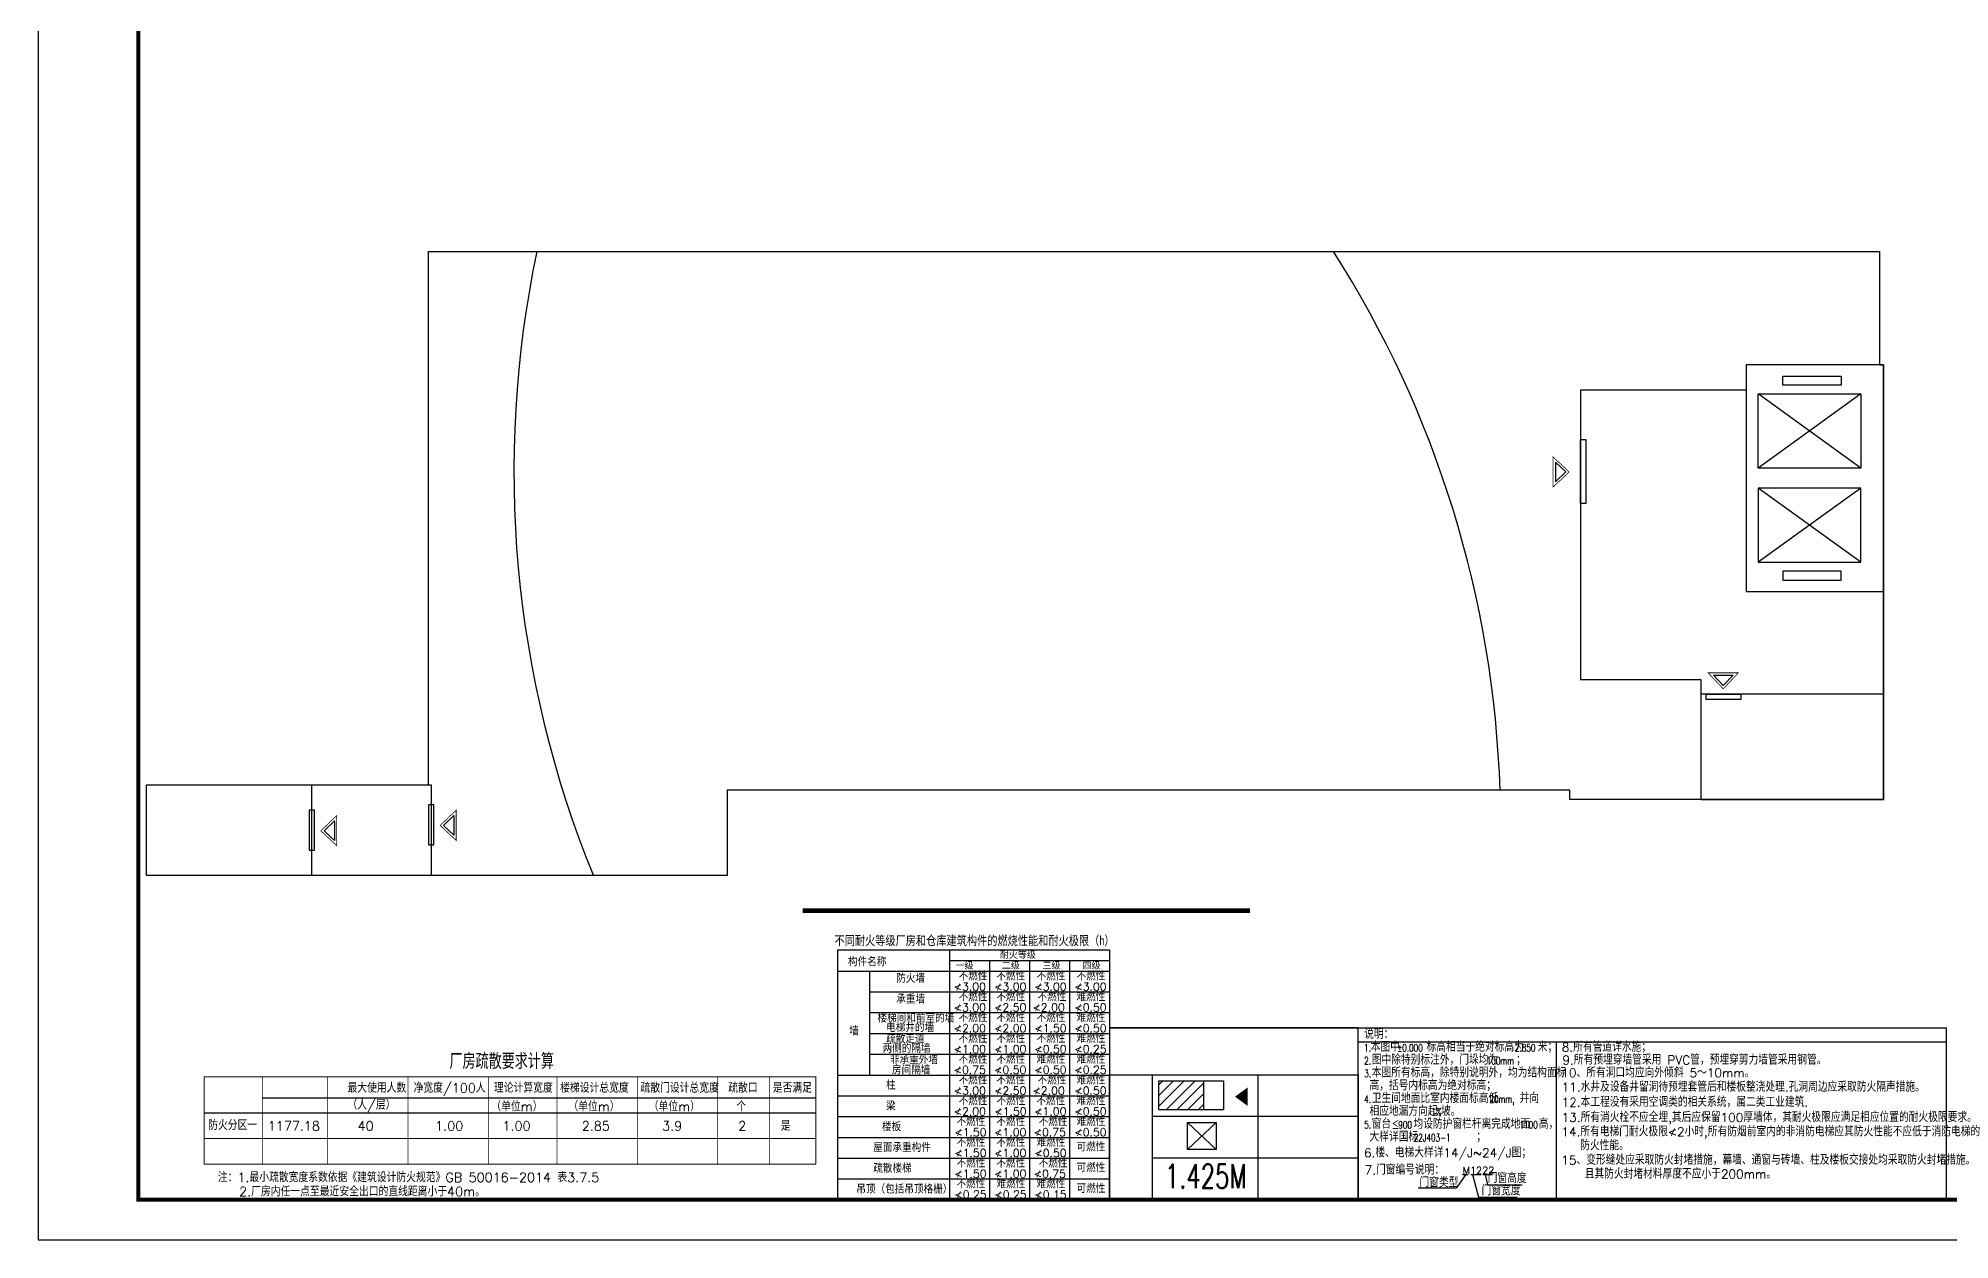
# Model space of a CAD drawing. Extents: x 6843040 to 15500510, y -6507076 to -4940511.
# Drawn here: x 7825557 to 7897235, y -5601023 to -5555980 of the extents above; entities that cross this region are included whole.
import ezdxf

# ---------------------------------------------------------------- set-up
doc = ezdxf.new("R2010")
doc.units = 0
doc.header["$LTSCALE"] = 1000
doc.header["$MEASUREMENT"] = 0
for name, color, linetype in [('DIM_SYMB', 3, 'Continuous'), ('EVTR', 2, 'Continuous'), ('GJ', 1, 'Continuous'), ('PUB_TEXT', 7, 'Continuous'), ('PUB_TITLE', 4, 'Continuous'), ('TEXT', 7, 'Continuous'), ('WINDOW', 4, 'Continuous'), ('防火分区线', 2, 'Continuous')]:
    doc.layers.add(name, color=color, linetype=linetype)
doc.styles.add('-宋体', font='', dxfattribs={"width": 0.8})
doc.styles.add('_HZTXT', font='SIMPLEX', dxfattribs={"width": 0.9, "bigfont": 'HZTXT'})
doc.styles.add('_TCH_DIM', font='SIMPLEX', dxfattribs={"bigfont": 'GBCBIG'})
doc.styles.add('DIM_FONT', font='SIMPLEX', dxfattribs={"width": 0.7, "bigfont": 'GBCBIG'})
doc.styles.add('宋体', font='')
doc.styles.get('-宋体').set_extended_font_data('SimSun')
doc.styles.get('宋体').set_extended_font_data('SimSun')

# ---------------------------------------------------------------- blocks, each defined once
blk = doc.blocks.new('A$C49B61945')
at = {"const_width": 0.1}
blk.add_lwpolyline([(2.19, 2.13), (0.05, 4.15), (0.05, 0.12)], close=True, dxfattribs=at)
blk.add_lwpolyline([(0.35, 0.81), (1.75, 2.13), (0.35, 3.45)], close=True)
blk = doc.blocks.new('防护构件')
at = {"layer": 'GJ', "color": 7}
for points in [[(1526251, -532146), (1526251, -541519)], [(1526251, -532146), (1536445, -532146)], [(1530444, -532146), (1530444, -541519)], [(1530444, -532546), (1536445, -532546)], [(1531944, -532546), (1531944, -541519)], [(1533444, -532546), (1533444, -541519)], [(1534945, -532546), (1534945, -541519)], [(1536445, -532146), (1536445, -541519)], [(1526251, -532946), (1536445, -532946)], [(1527444, -532946), (1527444, -536843)], [(1527444, -533725), (1536445, -533725)], [(1527444, -534505), (1536445, -534505)], [(1527444, -535284), (1536445, -535284)], [(1527444, -536063), (1536445, -536063)], [(1526251, -536843), (1536445, -536843)], [(1527444, -536843), (1536445, -536843)], [(1526251, -537622), (1536445, -537622)], [(1526251, -538401), (1536445, -538401)], [(1526251, -538401), (1536445, -538401)], [(1526251, -538401), (1536445, -538401)], [(1526251, -539181), (1536445, -539181)], [(1526251, -539960), (1536445, -539960)], [(1526251, -539960), (1536445, -539960)], [(1526251, -539960), (1536445, -539960)], [(1526251, -540739), (1536445, -540739)], [(1526251, -541519), (1536445, -541519)]]:
    blk.add_lwpolyline(points, dxfattribs=at)
at = {"layer": 'TEXT', "color": 7, "style": '宋体', "width": 0.8}
blk.add_text('不同耐火等级厂房和仓库建筑构件的燃烧性能和耐火极限（h）', height=350, dxfattribs=at).set_placement((1526136, -531974))
at = {"layer": 'TEXT', "color": 7}
for s, height, style, p in [('构件名称', 300, '_HZTXT', (1526643, -532761)), ('耐火等级', 250, '_HZTXT', (1532337, -532482)), ('防火墙', 300, '_HZTXT', (1528453, -533382)), ('一级', 250, '_HZTXT', (1530674, -532882)), ('不燃性', 300, '_HZTXT', (1530792, -533297)), ('不燃性', 300, '_HZTXT', (1532206, -533297)), ('二级', 250, '_HZTXT', (1532413, -532882)), ('不燃性', 300, '_HZTXT', (1533713, -533297)), ('三级', 250, '_HZTXT', (1533938, -532882)), ('不燃性', 300, '_HZTXT', (1535213, -533297)), ('四级', 250, '_HZTXT', (1535438, -532882)), ('承重墙', 300, '_HZTXT', (1528453, -534161)), ('≮3.00', 300, '_TCH_DIM', (1530607, -533681)), ('不燃性', 300, '_HZTXT', (1530792, -534076)), ('≮3.00', 300, '_TCH_DIM', (1532125, -533681)), ('不燃性', 300, '_HZTXT', (1532206, -534076)), ('≮3.00', 300, '_TCH_DIM', (1533633, -533681)), ('不燃性', 300, '_HZTXT', (1533752, -534076)), ('≮3.00', 300, '_TCH_DIM', (1535133, -533681)), ('难燃性', 300, '_HZTXT', (1535213, -534076)), ('楼梯间和前室的墙', 300, '_HZTXT', (1527750, -534872)), ('≮3.00', 300, '_HZTXT', (1530607, -534460)), ('不燃性', 300, '_HZTXT', (1530792, -534856)), ('≮2.50', 300, '_HZTXT', (1532125, -534460)), ('不燃性', 300, '_HZTXT', (1532206, -534856)), ('≮2.00', 300, '_HZTXT', (1533563, -534460)), ('不燃性', 300, '_HZTXT', (1533713, -534856)), ('≮0.50', 300, '_TCH_DIM', (1535133, -534460)), ('难燃性', 300, '_HZTXT', (1535213, -534856)), ('墙', 300, '_HZTXT', (1526692, -535354)), ('疏散走道', 300, '_HZTXT', (1528074, -535651)), ('电梯井的墙', 300, '_HZTXT', (1528074, -535227)), ('≮2.00', 300, '_TCH_DIM', (1530607, -535240)), ('不燃性', 300, '_HZTXT', (1530792, -535635)), ('≮2.00', 300, '_TCH_DIM', (1532125, -535240)), ('不燃性', 300, '_HZTXT', (1532206, -535635)), ('≮1.50', 300, '_TCH_DIM', (1533633, -535240)), ('不燃性', 300, '_HZTXT', (1533713, -535635)), ('≮0.50', 300, '_TCH_DIM', (1535133, -535240)), ('难燃性', 300, '_HZTXT', (1535213, -535635)), ('两侧的隔墙', 300, '_HZTXT', (1527939, -536007)), ('非承重外墙', 300, '_HZTXT', (1528218, -536431)), ('≮1.00', 300, '_TCH_DIM', (1530607, -536019)), ('不燃性', 300, '_HZTXT', (1530792, -536414)), ('≮1.00', 300, '_TCH_DIM', (1532125, -536019)), ('不燃性', 300, '_HZTXT', (1532206, -536414)), ('≮0.50', 300, '_TCH_DIM', (1533633, -536019)), ('难燃性', 300, '_HZTXT', (1533713, -536414)), ('≮0.25', 300, '_TCH_DIM', (1535133, -536019)), ('难燃性', 300, '_HZTXT', (1535213, -536414)), ('房间隔墙', 300, '_HZTXT', (1528293, -536815)), ('≮0.75', 300, '_TCH_DIM', (1530607, -536798)), ('不燃性', 300, '_HZTXT', (1530792, -537194)), ('≮0.50', 300, '_TCH_DIM', (1532125, -536798)), ('不燃性', 300, '_HZTXT', (1532206, -537194)), ('≮0.50', 300, '_TCH_DIM', (1533633, -536798)), ('不燃性', 300, '_HZTXT', (1533752, -537194)), ('≮0.25', 300, '_TCH_DIM', (1535133, -536798)), ('难燃性', 300, '_HZTXT', (1535213, -537194)), ('柱', 300, '_HZTXT', (1528069, -537385)), ('≮3.00', 300, '_TCH_DIM', (1530607, -537578)), ('≮2.50', 300, '_HZTXT', (1532125, -537578)), ('≮2.00', 300, '_HZTXT', (1533563, -537578)), ('≮0.50', 300, '_TCH_DIM', (1535133, -537578)), ('梁', 300, '_HZTXT', (1528069, -538164)), ('≮2.00', 300, '_TCH_DIM', (1530607, -538357)), ('不燃性', 300, '_HZTXT', (1530792, -537973)), ('≮1.50', 300, '_TCH_DIM', (1532133, -538357)), ('不燃性', 300, '_HZTXT', (1532213, -537973)), ('≮1.00', 300, '_TCH_DIM', (1533626, -538357)), ('不燃性', 300, '_HZTXT', (1533706, -537973)), ('≮0.50', 300, '_TCH_DIM', (1535133, -538357)), ('难燃性', 300, '_HZTXT', (1535213, -537973)), ('楼板', 300, '_HZTXT', (1527918, -538944)), ('≮1.50', 300, '_TCH_DIM', (1530633, -539136)), ('不燃性', 300, '_HZTXT', (1530713, -538752)), ('≮1.00', 300, '_TCH_DIM', (1532125, -539136)), ('不燃性', 300, '_HZTXT', (1532206, -538752)), ('≮0.75', 300, '_TCH_DIM', (1533607, -539136)), ('不燃性', 300, '_HZTXT', (1533792, -538752)), ('≮0.50', 300, '_TCH_DIM', (1535133, -539136)), ('难燃性', 300, '_HZTXT', (1535213, -538752)), ('屋面承重构件', 300, '_HZTXT', (1527590, -539723)), ('≮1.50', 300, '_TCH_DIM', (1530633, -539916)), ('不燃性', 300, '_HZTXT', (1530713, -539532)), ('≮1.00', 300, '_TCH_DIM', (1532125, -539916)), ('不燃性', 300, '_HZTXT', (1532206, -539532)), ('≮0.50', 300, '_TCH_DIM', (1533633, -539916)), ('难燃性', 300, '_HZTXT', (1533713, -539532)), ('可燃性', 300, '_HZTXT', (1535213, -539702)), ('疏散楼梯', 300, '_HZTXT', (1527590, -540502)), ('≮1.50', 300, '_TCH_DIM', (1530633, -540695)), ('不燃性', 300, '_HZTXT', (1530713, -540311)), ('≮1.00', 300, '_TCH_DIM', (1532125, -540695)), ('不燃性', 300, '_HZTXT', (1532206, -540311)), ('≮0.75', 300, '_TCH_DIM', (1533607, -540695)), ('不燃性', 300, '_HZTXT', (1533792, -540311)), ('可燃性', 300, '_HZTXT', (1535213, -540481)), ('吊顶（包括吊顶格栅）', 300, '_HZTXT', (1526956, -541282)), ('不燃性', 300, '_HZTXT', (1530713, -541090)), ('难燃性', 300, '_HZTXT', (1532213, -541090)), ('难燃性', 300, '_HZTXT', (1533713, -541090)), ('可燃性', 300, '_HZTXT', (1535213, -541261)), ('≮0.25', 300, '_TCH_DIM', (1530633, -541474)), ('≮0.25', 300, '_TCH_DIM', (1532133, -541474)), ('≮0.15', 300, '_TCH_DIM', (1533633, -541474))]:
    blk.add_text(s, height=height, dxfattribs=dict(at, style=style)).set_placement(p)
blk = doc.blocks.new('298889')
h = blk.add_hatch()
h.set_pattern_fill('ANSI31', color=8, scale=200, style=0)
h.set_pattern_definition([(45, (205213.04, 6224.37), (-224.5064, 224.5064), [])])
h.paths.add_polyline_path([(175842, 366488), (173981, 366488), (173981, 365276), (175842, 365276)])
for p, q in [((173706, 366739), (173706, 361544)), ((178111, 366739), (178111, 361544)), ((173706, 365008), (182306, 365008)), ((173706, 363276), (182306, 363276))]:
    blk.add_line(p, q)
at = {"color": 8}
blk.add_line((174452, 363276), (182306, 363276), dxfattribs=at)
blk.add_lwpolyline([(171915, 368702), (182306, 368702)])
for points in [[(171915, 366739), (182306, 366739), (182306, 368702), (171915, 368702)], [(171915, 366739), (182306, 366739), (182306, 361544), (171915, 361544)]]:
    blk.add_lwpolyline(points, close=True)
at = {"layer": '防火分区线'}
for p, q in [((175842, 366488), (175842, 365276)), ((176374, 364743), (175173, 363619)), ((175173, 364743), (176374, 363619))]:
    blk.add_line(p, q, dxfattribs=at)
for points in [[(173981, 366488), (176682, 366488), (176682, 365276), (173981, 365276)], [(175173, 364743), (176374, 364743), (176374, 363619), (175173, 363619)]]:
    blk.add_lwpolyline(points, close=True, dxfattribs=at)
blk.add_lwpolyline([(177161, 365823, 0, 768, 0), (177689, 365823, 768, 768, 0)], format="xyseb", dxfattribs=at)
at = {"layer": 'PUB_TEXT', "style": 'DIM_FONT', "width": 0.7}
blk.add_text('1.425M', height=1000, dxfattribs=at).set_placement((174230, 362003))
blk = doc.blocks.new('rerer')
at = {"layer": 'PUB_TEXT'}
for p, q in [((13575884, 1331048), (13574470, 1331048)), ((13576247, 1331561), (13575884, 1331048)), ((13576122, 1331561), (13576334, 1331561)), ((13576431, 1331561), (13576820, 1331561)), ((13576503, 1331561), (13576726, 1330721)), ((13576885, 1331561), (13577233, 1331561)), ((13576967, 1331561), (13577064, 1331179)), ((13577064, 1331179), (13578357, 1331179)), ((13576726, 1330721), (13578166, 1330721))]:
    blk.add_line(p, q, dxfattribs=at)
at = {"layer": 'WINDOW'}
for p, q in [((13572233, 1330640), (13572233, 1337035)), ((13572233, 1337035), (13594180, 1337035)), ((13594180, 1330640), (13594180, 1337035)), ((13572233, 1336507), (13594180, 1336507)), ((13579614, 1336507), (13579614, 1330640)), ((13594180, 1330640), (13572233, 1330640))]:
    blk.add_line(p, q, dxfattribs=at)
at = {"layer": 'PUB_TEXT', "style": '_HZTXT'}
for s, height, p in [('说明：', 330, (13572456, 1336622)), ('本图中', 330, (13572701, 1336143)), ('图中除特别标注外，门垛均为', 330, (13572739, 1335665)), ('标高相当于绝对标高为', 330, (13574785, 1336143)), ('；', 330, (13578122, 1335665)), ('米；', 330, (13578933, 1336143)), ('8.所有管道详水施；', 330, (13579831, 1336143)), ('9.所有预埋穿墙管采用 PVC管，预埋穿剪力墙管采用钢管。', 330, (13579855, 1335665)), ('本图所有标高，除特别说明外，均为结构面标', 330, (13572739, 1335186)), ('10、所有洞口均应向外倾斜 5～10mm。', 330, (13579813, 1335186)), ('高，括号内标高为绝对标高；', 330, (13572655, 1334708)), ('卫生间地面比室内楼面标高低', 330, (13572739, 1334229)), ('并向', 330, (13578256, 1334229)), ('11.水井及设备井留洞待预埋套管后和楼板整浇处理.孔洞周边应采取防火隔声措施。', 330, (13579824, 1334654)), ('12.本工程没有采用空调类的相关系统，属二类工业建筑.', 330, (13579824, 1334089)), ('相应地漏方向起', 330, (13572655, 1333751)), ('坡。', 330, (13575324, 1333751)), ('13.所有消火栓不应全埋,其后应保留100厚墙体，其耐火极限应满足相应位置的耐火极限要求。', 330, (13579824, 1333524)), ('大样详国标', 330, (13572655, 1332794)), ('窗台≤', 330, (13572739, 1333272)), ('均设防护窗栏杆离完成地面', 330, (13574294, 1333272)), ('；', 330, (13576638, 1332794)), ('高，', 330, (13578971, 1333272)), ('14.所有电梯门耐火极限≮2小时,所有防烟前室内的非消防电梯应其防火性能不应低于消防电梯的', 330, (13579813, 1332987)), ('6.楼、电梯大样详14/J~24/J图； ', 330, (13572449, 1332204)), ('15、变形缝处应采取防火封堵措施，幕墙、通窗与砖墙、柱及楼板交接处均采取防火封堵措施。', 330, (13579813, 1331931)), ('防火性能。', 330, (13580517, 1332471)), ('7.门窗编号说明：', 330, (13572474, 1331561)), ('M1222', 264, (13576135, 1331580)), ('门窗高度', 330, (13577064, 1331246)), ('且其防火封堵材料厚度不应小于200mm。', 330, (13580686, 1331412)), ('门窗类型', 330, (13574521, 1331087)), ('门窗宽度', 330, (13576837, 1330789))]:
    blk.add_text(s, height=height, dxfattribs=at).set_placement(p)
at = {"layer": 'PUB_TEXT', "style": '_HZTXT', "width": 0.697674}
for s, p in [('2.', (13572456, 1335665)), ('1.', (13572456, 1336143)), ('%%P0.000', (13573691, 1336143)), ('100mm', (13577029, 1335665)), ('2.850', (13578085, 1336143)), ('3.', (13572456, 1335186)), ('4.', (13572456, 1334229)), ('20mm,', (13577132, 1334229)), ('1%', (13574965, 1333751)), ('5.', (13572456, 1333272)), ('900', (13573729, 1333272)), ('22J403-1', (13574305, 1332794)), ('1100', (13578254, 1333272))]:
    blk.add_text(s, height=283.8, dxfattribs=at).set_placement(p)

msp = doc.modelspace()

# ---------------------------------------------------------------- linework, layer by layer
for points in [[(7829619, -5587369.1), (7829619, -5584169.1), (7829619, -5583969.1), (7840194, -5583969.1), (7840194, -5563969.1), (7894594, -5563969.1), (7894594, -5568219.5), (7894744, -5568219.5), (7894744, -5584519.1), (7882994, -5584519.1), (7882994, -5584169.1), (7851394, -5584169.1), (7851394, -5587369.1)], [(7889594, -5576719.9), (7894744, -5576719.9), (7894744, -5568219.9), (7889594, -5568219.9)], [(7883594, -5573419.5), (7883394, -5573419.5), (7883394, -5571019.5), (7883594, -5571019.5)], [(7894744, -5580568.6), (7887894.1, -5580568.6), (7887894.1, -5584519.5), (7894744, -5584519.5)], [(7888094.1, -5580568.6), (7889394.1, -5580568.6), (7889394.1, -5580768.6), (7888094.1, -5580768.6)], [(7840294, -5587369.1), (7835818.7, -5587369.1), (7835818.7, -5583969.1), (7840294, -5583969.1)], [(7835918.7, -5584919.1), (7835718.7, -5584919.1), (7835718.7, -5586419.1), (7835918.7, -5586419.1)], [(7840394, -5584719.1), (7840194, -5584719.1), (7840194, -5586219.1), (7840394, -5586219.1)]]:
    msp.add_lwpolyline(points, close=True)
msp.add_lwpolyline([(7887894.1, -5584519.1), (7894744, -5584519.1), (7894744, -5568219.5), (7894594, -5568219.5), (7894744, -5568219.5), (7889594, -5568219.5), (7889594, -5569169.6), (7883394, -5569169.6), (7883394, -5580018.6), (7887894.1, -5580019.5), (7887894.1, -5584519.5)])
for centre, start, end in [((7883394, -5572219.5), 168.096709, 202.255657), ((7840394, -5585469.1), 1.862441, 32.513641)]:
    msp.add_arc(centre, 40000, start, end)
at = {"layer": 'DIM_SYMB', "const_width": 175}
msp.add_lwpolyline([(7854219.8, -5588681.8), (7870991.8, -5588681.8)], dxfattribs=at)
at = {"layer": 'EVTR'}
for p, q in [((7893894, -5569314.9), (7890044, -5572094.9)), ((7893894, -5572094.9), (7890044, -5569314.9)), ((7893894, -5575624.9), (7890044, -5572844.9)), ((7893894, -5572844.9), (7890044, -5575624.9))]:
    msp.add_line(p, q, dxfattribs=at)
for points in [[(7893894, -5572094.9), (7890044, -5572094.9), (7890044, -5569314.9), (7893894, -5569314.9)], [(7893164, -5568979.9), (7890974, -5568979.9), (7890974, -5568644.9), (7893164, -5568644.9)], [(7893894, -5572844.9), (7890044, -5572844.9), (7890044, -5575624.9), (7893894, -5575624.9)], [(7893164, -5575959.9), (7890974, -5575959.9), (7890974, -5576294.9), (7893164, -5576294.9)]]:
    msp.add_lwpolyline(points, close=True, dxfattribs=at)
at = {"layer": 'PUB_TITLE'}
msp.add_line((7833955.7, -5595702.4), (7854718.2, -5595702.4), dxfattribs=at)
msp.add_lwpolyline([(7825557, -5601023.4), (8003907, -5601023.4), (8003907, -5474873.4), (7825557, -5474873.4)], close=True, dxfattribs=at)
at = {"layer": 'PUB_TITLE', "const_width": 150}
msp.add_lwpolyline([(7829307, -5599523.4), (8002407, -5599523.4), (8002407, -5476373.4), (7829307, -5476373.4)], close=True, dxfattribs=at)
at = {"layer": 'PUB_TITLE'}
for points, const_width in [([(7854718.2, -5598192.2), (7854718.2, -5594912.2), (7831776.2, -5594912.2), (7831776.2, -5598192.2)], 40), ([(7833955.7, -5598192.2), (7833955.7, -5594912.2)], 24), ([(7836405.1, -5598192.2), (7836405.1, -5594912.2)], 24), ([(7839417.4, -5598192.2), (7839417.4, -5594912.2)], 24), ([(7842429.6, -5598192.2), (7842429.6, -5594912.2)], 24), ([(7845008.8, -5598192.2), (7845008.8, -5594912.2)], 24), ([(7845008.8, -5598192.2), (7845008.8, -5594912.2)], 24), ([(7845008.8, -5598192.2), (7845008.8, -5594912.2)], 24), ([(7848021.1, -5598192.2), (7848021.1, -5594912.2)], 24), ([(7848021.1, -5598192.2), (7848021.1, -5594912.2)], 24), ([(7851033.4, -5598192.2), (7851033.4, -5594912.2)], 24), ([(7852983.3, -5598192.2), (7852983.3, -5594912.2)], 24), ([(7852983.3, -5598192.2), (7852983.3, -5594912.2)], 24), ([(7831776.2, -5596272.2), (7854718.2, -5596272.2)], 40), ([(7831776.2, -5597232.2), (7854718.2, -5597232.2)], 40), ([(7831776.2, -5598192.2), (7854718.2, -5598192.2)], 40)]:
    msp.add_lwpolyline(points, dxfattribs=dict(at, const_width=const_width))

# ---------------------------------------------------------------- block references
for name, p, xscale, yscale, zscale in [('A$C49B61945', (7882346.9, -5572837), 279.9999999999999, 279.9999999999999, 279.9999999999999), ('A$C49B61945', (7836765.8, -5586286.6), -279.9999999999999, 279.9999999999999, 279.9999999999999), ('A$C49B61945', (7841241.1, -5586086.6), -279.9999999999999, 279.9999999999999, 279.9999999999999), ('298889', (7711377.2, -5924095.6), 0.8978000000000002, 0.8978000000000002, 0.8978000000000002), ('rerer', (-5765042.5, -6936795.1), 1.005, 1.005, 1.005)]:
    msp.add_blockref(name, p, dxfattribs=dict(xscale=xscale, yscale=yscale, zscale=zscale))
at = {"xscale": -279.9999999999999, "yscale": 279.9999999999999, "zscale": 279.9999999999999, "rotation": 90}
msp.add_blockref('A$C49B61945', (7889337.1, -5579756.4), dxfattribs=at)
msp.add_blockref('防护构件', (6329277.5, -5058004.8))

# ---------------------------------------------------------------- texts
at = {"layer": 'PUB_TEXT', "style": '-宋体', "width": 0.7}
msp.add_text('厂房疏散要求计算', height=513.16, dxfattribs=at).set_placement((7840977.1, -5594565.2))
at = {"layer": 'PUB_TEXT', "style": '_HZTXT'}
for s, p in [('最大使用人数', (7837152.8, -5595506.7)), ('净宽度/100人', (7839632.3, -5595506.7)), ('理论计算宽度', (7842645.5, -5595506.7)), ('楼梯设计总宽度', (7845126.1, -5595506.7)), ('疏散门设计总宽度', (7848138.4, -5595506.7)), ('疏散口', (7851428.6, -5595506.7)), ('是否满足', (7853100.3, -5595506.7)), ('（人/层）', (7837152.8, -5596139.6)), ('（单位m）', (7842545, -5596202.6)), ('（单位m）', (7845436.6, -5596202.6)), ('（单位m）', (7848448.9, -5596202.6)), ('个', (7851734.2, -5596202.6)), ('防火分区一', (7831928.4, -5596905.7)), ('1177.18', (7834167.9, -5596932.1)), ('40', (7837537.2, -5596932.1)), ('1.00', (7840443.1, -5596932.1)), ('1.00', (7842968, -5596932.1)), ('2.85', (7845940.8, -5596932.1)), ('3.9', (7848953.1, -5596932.1)), ('2', (7851805.5, -5596932.1)), ('是', (7853403.2, -5596932.1)), ('注：1.最小疏散宽度系数依据《建筑设计防火规范》GB 50016-2014 表3.7.5', (7832289.9, -5598861)), ('  2.厂房内任一点至最近安全出口的直线距离小于40m。', (7832609.6, -5599390.5))]:
    msp.add_text(s, height=350, dxfattribs=at).set_placement(p)

doc.saveas('drawing.dxf')
